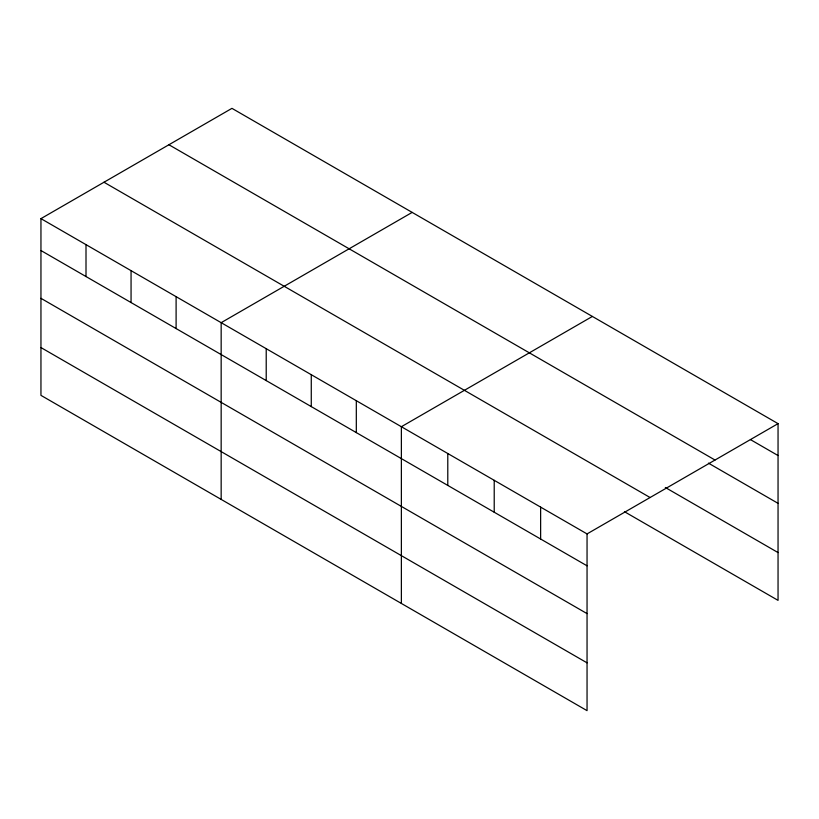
<?xml version="1.0" encoding="UTF-8"?>
<svg xmlns="http://www.w3.org/2000/svg" width="819" height="819" viewBox="0 0 819 819"><rect width="100%" height="100%" fill="white"/><g stroke="black" fill="none" stroke-linecap="round" stroke-linejoin="round"><path stroke-width="1.23" d="M40.95 218.632L587.049 533.916L587.049 710.646L40.95 395.362L40.95 218.632L231.951 108.354L778.05 423.638L778.05 600.368L624.426 511.68M412.162 212.397L221.161 322.676L221.161 499.406M592.372 316.441L401.371 426.719L401.371 603.449M587.049 533.916L778.05 423.638M750.419 439.588L778.05 455.548M168.919 144.748L715.018 460.032M708.425 463.134L778.05 503.337M665.325 487.489L778.05 552.579M103.982 182.238L650.081 497.522M40.95 250.532L587.049 565.816M40.95 298.321L587.049 613.615M40.95 347.563L587.049 662.847M540.632 507.115L540.632 539.025M494.215 480.323L494.215 512.223M447.788 453.521L447.788 485.421M356.316 400.706L356.316 432.606M311.271 374.692L311.271 406.603M266.216 348.689L266.216 380.589M176.105 296.662L176.105 328.562M131.06 270.649L131.06 302.559M86.005 244.646L86.005 276.546"/></g></svg>
